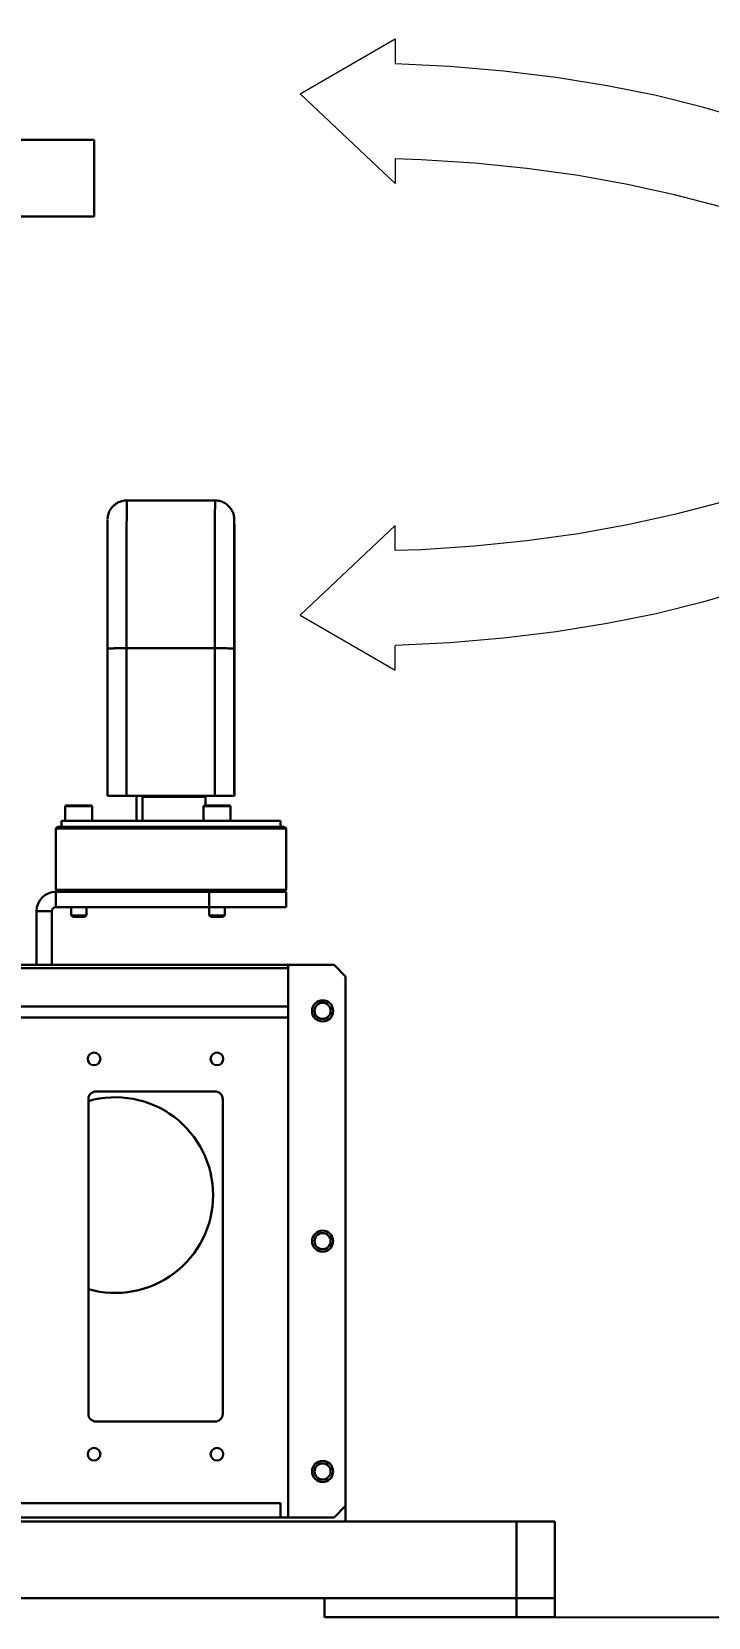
# Model space of a CAD drawing. Header units: millimetres. Extents: x -2601 to 21461, y 11492 to 21077.
# Drawn here: x 60 to 236.1, y 14809.7 to 15222.8 of the extents above; entities that cross this region are included whole.
import ezdxf

# ---------------------------------------------------------------- set-up
doc = ezdxf.new("R2010")
doc.units = ezdxf.units.MM
doc.header["$PDSIZE"] = -1
doc.linetypes.add('CENTERX2', pattern=[20.32, 12.7, -2.54, 2.54, -2.54])
doc.layers.add('中心线层', color=1, linetype='CENTERX2')
doc.layers.add('文字层', color=7, linetype='Continuous', lineweight=25)
doc.styles.get("Standard").update_dxf_attribs({"font": ''})
doc.styles.get('Standard').set_extended_font_data('HYSWLongFangSong')
doc.dimstyles.new('ISO-25', dxfattribs={"dimscale": 25, "dimtxt": 3.5, "dimasz": 1.6, "dimexe": 1.25, "dimexo": 0.625, "dimtad": 1, "dimdec": 0, "dimzin": 9, "dimdsep": 46, "dimtxsty": 'Standard', "dimcen": 2.5, "dimadec": 0, "dimazin": 2, "dimtfac": 1, "dimtdec": 0, "dimtofl": 0, "dimtmove": 0, "dimatfit": 3, "dimfxl": 1, "dimarcsym": 0})

# ---------------------------------------------------------------- blocks, each defined once
blk = doc.blocks.new('*D49')
at = {"color": 0, "lineweight": -2}
for p, q in [((-64.67, 15406.7), (644.56, 15406.7)), ((613.31, 15366.7), (613.31, 14849.7)), ((151.83, 14809.7), (644.56, 14809.7))]:
    blk.add_line(p, q, dxfattribs=at)
at = {"color": 0}
for points in [[(606.65, 15366.7), (619.98, 15366.7), (613.31, 15406.7)], [(606.65, 14849.7), (619.98, 14849.7), (613.31, 14809.7)]]:
    blk.add_solid(points, dxfattribs=at)
at = {"layer": 'Defpoints', "color": 0}
for p in [(-80.3, 15406.7), (136.2, 14809.7), (613.31, 14809.7)]:
    blk.add_point(p, dxfattribs=at)
at = {"color": 0, "insert": (553.94, 15108.2), "char_height": 87.5, "attachment_point": 5, "rotation": 90}
blk.add_mtext('597', dxfattribs=at)
blk = doc.blocks.new('1111')
at = {"layer": '中心线层', "color": 0, "linetype": 'Continuous', "lineweight": 0}
for p, q in [((3648.14, -2830.89), (3672.84, -2816.56)), ((3672.84, -2816.56), (3672.84, -2823.05)), ((3687.08, -2823.77), (3672.84, -2823.05)), ((3701.1, -2824.98), (3687.08, -2823.77)), ((3714.8, -2826.65), (3701.1, -2824.98)), ((3728.07, -2828.77), (3714.8, -2826.65)), ((3740.81, -2831.34), (3728.07, -2828.77)), ((3672.84, -2854.23), (3648.14, -2830.89)), ((3752.92, -2834.32), (3740.81, -2831.34)), ((3764.32, -2837.71), (3752.92, -2834.32)), ((3774.91, -2841.46), (3764.32, -2837.71)), ((3784.61, -2845.56), (3774.91, -2841.46)), ((3793.36, -2849.96), (3784.61, -2845.56)), ((3672.84, -2847.74), (3672.84, -2854.23)), ((3679.63, -2848.03), (3672.84, -2847.8)), ((3693.55, -2848.96), (3679.63, -2848.03)), ((3707.21, -2850.35), (3693.55, -2848.96)), ((3720.52, -2852.19), (3707.21, -2850.35)), ((3801.07, -2854.65), (3793.36, -2849.96)), ((3733.36, -2854.47), (3720.52, -2852.19)), ((3745.66, -2857.16), (3733.36, -2854.47)), ((3807.71, -2859.58), (3801.07, -2854.65)), ((3757.31, -2860.25), (3745.66, -2857.16)), ((3768.24, -2863.71), (3757.31, -2860.25)), ((3813.2, -2864.71), (3807.71, -2859.58)), ((3778.35, -2867.53), (3768.24, -2863.71)), ((3817.52, -2870.01), (3813.2, -2864.71)), ((3787.59, -2871.66), (3778.35, -2867.53)), ((3820.63, -2875.43), (3817.52, -2870.01)), ((3795.87, -2876.09), (3787.59, -2871.66)), ((3803.15, -2880.78), (3795.87, -2876.09)), ((3822.5, -2880.94), (3820.63, -2875.43)), ((3809.35, -2885.69), (3803.15, -2880.78)), ((3823.13, -2886.49), (3822.5, -2880.94)), ((3814.45, -2890.78), (3809.35, -2885.69)), ((3823.13, -2911.19), (3823.13, -2886.49)), ((3823.13, -2911.19), (3823.13, -2886.49)), ((3818.4, -2896.03), (3814.45, -2890.78)), ((3823.13, -2892.5), (3818.4, -2901.65)), ((3819.45, -2898.07), (3818.4, -2896.03)), ((3818.4, -2901.65), (3814.45, -2906.9)), ((3814.45, -2906.9), (3809.35, -2912)), ((3809.35, -2912), (3803.15, -2916.91)), ((3823.13, -2911.19), (3822.5, -2916.74)), ((3803.15, -2916.91), (3795.87, -2921.59)), ((3822.5, -2916.74), (3820.63, -2922.25)), ((3795.87, -2921.59), (3787.59, -2926.02)), ((3820.63, -2922.25), (3817.52, -2927.67)), ((3787.59, -2926.02), (3778.35, -2930.15)), ((3817.52, -2927.67), (3813.2, -2932.97)), ((3778.35, -2930.15), (3768.24, -2933.97)), ((3813.2, -2932.97), (3807.71, -2938.1)), ((3768.24, -2933.97), (3757.31, -2937.43)), ((3745.66, -2940.52), (3733.36, -2943.21)), ((3757.31, -2937.43), (3745.66, -2940.52)), ((3807.71, -2938.1), (3801.07, -2943.03)), ((3672.84, -2943.39), (3648.14, -2966.73)), ((3672.84, -2949.88), (3672.84, -2943.39)), ((3720.52, -2945.49), (3707.21, -2947.33)), ((3733.36, -2943.21), (3720.52, -2945.49)), ((3801.07, -2943.03), (3793.36, -2947.72)), ((3679.63, -2949.65), (3672.84, -2949.88)), ((3693.55, -2948.72), (3679.63, -2949.65)), ((3707.21, -2947.33), (3693.55, -2948.72)), ((3793.36, -2947.72), (3784.61, -2952.13)), ((3784.61, -2952.13), (3774.91, -2956.22)), ((3774.91, -2956.22), (3764.32, -2959.98)), ((3764.32, -2959.98), (3752.92, -2963.36)), ((3752.92, -2963.36), (3740.81, -2966.34)), ((3648.14, -2966.73), (3672.84, -2981.06)), ((3728.07, -2968.91), (3714.8, -2971.04)), ((3740.81, -2966.34), (3728.07, -2968.91)), ((3687.08, -2973.91), (3672.84, -2974.63)), ((3701.1, -2972.71), (3687.08, -2973.91)), ((3714.8, -2971.04), (3701.1, -2972.71)), ((3672.84, -2981.06), (3672.84, -2974.58))]:
    blk.add_line(p, q, dxfattribs=at)

msp = doc.modelspace()

# ---------------------------------------------------------------- linework, layer by layer
at = {"color": 161, "lineweight": 30, "true_color": 0x67adff}
for p, q in [((26.2, 15194.7), (76.2, 15194.7)), ((76.2, 15194.7), (76.2, 15174.7)), ((76.2, 15174.7), (26.2, 15174.7)), ((107.7, 15100.7), (84.7, 15100.7)), ((79.66, 15023.7), (79.66, 15062.07)), ((107.65, 15062.2), (84.65, 15062.2)), ((84.65, 15062.2), (84.65, 15023.7)), ((107.65, 15023.7), (107.65, 15062.2)), ((112.66, 15062.07), (112.66, 15023.7)), ((112.75, 15023.7), (112.75, 15062.07)), ((84.65, 15023.7), (79.66, 15023.7)), ((107.65, 15023.7), (84.65, 15023.7)), ((87.22, 15023.5), (87.22, 15017.2)), ((87.4, 15023.7), (87.38, 15023.68)), ((88.62, 15023.7), (88.8, 15023.5)), ((105.19, 15023.5), (88.8, 15023.5)), ((88.8, 15017.2), (88.8, 15023.5)), ((105.03, 15023.68), (105, 15023.7)), ((105.19, 15023.5), (105.19, 15021.2)), ((112.66, 15023.7), (107.65, 15023.7)), ((112.66, 15023.7), (112.75, 15023.7)), ((68.7, 15021), (68.7, 15017.2)), ((70.12, 15021), (68.7, 15021)), ((68.9, 15021.2), (70.24, 15021.2)), ((75.7, 15021), (70.12, 15021)), ((70.24, 15021.2), (75.5, 15021.2)), ((75.7, 15017.2), (75.7, 15021)), ((104.7, 15021), (104.7, 15017.2)), ((111.7, 15021), (104.7, 15021)), ((104.9, 15021.2), (111.48, 15021.2)), ((111.48, 15021.2), (111.5, 15021.2)), ((111.7, 15017.2), (111.7, 15021)), ((66.7, 15015.7), (66.2, 15015.2)), ((66.2, 15015.2), (66.2, 14999.2)), ((126.2, 15015.2), (66.2, 15015.2)), ((66.7, 15015.7), (125.7, 15015.7)), ((67.7, 15017.2), (67.7, 15015.7)), ((67.7, 15017.2), (124.7, 15017.2)), ((124.7, 15015.7), (124.7, 15017.2)), ((126.2, 15015.2), (125.7, 15015.7)), ((126.2, 14999.2), (126.2, 15015.2)), ((66.2, 14999.2), (66.7, 14998.7)), ((66.2, 14999.2), (126.2, 14999.2)), ((66.2, 14998.7), (66.2, 14994.7)), ((66.2, 14998.7), (106.2, 14998.7)), ((106.2, 14994.7), (106.2, 14998.7)), ((106.2, 14998.7), (126.2, 14998.7)), ((125.7, 14998.7), (126.2, 14999.2)), ((126.2, 14998.7), (126.2, 14994.7)), ((65.2, 14993.7), (61.2, 14993.7)), ((61.2, 14979.7), (61.2, 14993.7)), ((65.2, 14979.7), (65.2, 14993.7)), ((66.2, 14994.7), (106.2, 14994.7)), ((70.2, 14994.7), (70.2, 14992.55)), ((70.2, 14992.55), (70.81, 14992.2)), ((70.2, 14992.55), (71.01, 14992.55)), ((71.01, 14992.55), (74.2, 14992.55)), ((73.6, 14992.2), (74.2, 14992.55)), ((74.2, 14992.55), (74.2, 14994.7)), ((106.2, 14994.7), (106.2, 14992.55)), ((126.2, 14994.7), (106.2, 14994.7)), ((106.2, 14992.55), (106.81, 14992.2)), ((106.2, 14992.55), (110.19, 14992.55)), ((109.6, 14992.2), (110.2, 14992.55)), ((110.19, 14992.55), (110.2, 14992.55)), ((110.2, 14992.55), (110.2, 14994.7)), ((70.81, 14992.2), (71.38, 14992.2)), ((71.38, 14992.2), (73.6, 14992.2)), ((106.81, 14992.2), (109.59, 14992.2)), ((109.59, 14992.2), (109.6, 14992.2)), ((-23.3, 14979.7), (126.7, 14979.7)), ((-23.3, 14978.83), (126.7, 14978.83)), ((126.7, 14979.7), (126.7, 14978.83)), ((126.7, 14979.7), (138.7, 14979.7)), ((126.7, 14978.83), (126.7, 14968.82)), ((141.7, 14976.7), (138.7, 14979.7)), ((141.7, 14976.7), (141.7, 14838.7)), ((-23.3, 14968.82), (126.7, 14968.82)), ((126.7, 14968.82), (126.7, 14965.96)), ((-23.3, 14965.96), (126.7, 14965.96)), ((126.7, 14965.96), (126.7, 14835.7)), ((74.7, 14944.7), (74.7, 14862.7)), ((107.7, 14946.7), (76.7, 14946.7)), ((109.7, 14862.7), (109.7, 14944.7)), ((76.7, 14860.7), (107.7, 14860.7)), ((-21.3, 14839.44), (124.7, 14839.44)), ((-21.3, 14835.7), (124.7, 14835.7)), ((124.7, 14839.44), (124.7, 14835.7)), ((124.7, 14835.7), (126.7, 14835.7)), ((138.7, 14835.7), (126.7, 14835.7)), ((138.7, 14835.7), (141.7, 14838.7)), ((141.7, 14838.7), (141.7, 14834.7)), ((-213.8, 14834.7), (186.2, 14834.7)), ((186.2, 14814.7), (186.2, 14834.7)), ((186.2, 14834.7), (196.2, 14834.7)), ((196.2, 14834.7), (196.2, 14814.7)), ((-213.8, 14814.7), (186.2, 14814.7)), ((136.2, 14814.7), (186.2, 14814.7)), ((136.2, 14814.7), (136.2, 14809.7)), ((186.2, 14809.7), (186.2, 14814.7)), ((186.2, 14814.7), (196.2, 14814.7)), ((196.2, 14814.7), (196.2, 14809.7)), ((136.2, 14809.7), (186.2, 14809.7)), ((196.2, 14809.7), (186.2, 14809.7))]:
    msp.add_line(p, q, dxfattribs=at)
at = {"color": 161, "lineweight": 30, "true_color": 0x67adff, "flags": 128}
for points in [[(84.7, 15100.7), (84.7, 15100.52), (84.69, 15099.97), (84.69, 15099.06), (84.68, 15097.81), (84.68, 15096.21), (84.67, 15094.29), (84.67, 15092.06), (84.67, 15089.54), (84.66, 15086.76), (84.66, 15083.73), (84.66, 15080.5), (84.65, 15077.08), (84.65, 15073.51), (84.65, 15069.81), (84.65, 15066.03), (84.65, 15062.2)], [(107.65, 15062.2), (107.65, 15066.03), (107.65, 15069.81), (107.65, 15073.51), (107.65, 15077.08), (107.66, 15080.5), (107.66, 15083.73), (107.66, 15086.76), (107.67, 15089.54), (107.67, 15092.06), (107.67, 15094.29), (107.68, 15096.21), (107.68, 15097.81), (107.69, 15099.06), (107.69, 15099.97), (107.7, 15100.52), (107.7, 15100.7)], [(79.66, 15062.07), (79.66, 15065.64), (79.66, 15069.16), (79.66, 15072.59), (79.66, 15075.89), (79.66, 15079.02), (79.67, 15081.97), (79.67, 15084.69), (79.67, 15087.16), (79.68, 15089.36), (79.68, 15091.25), (79.69, 15092.83), (79.69, 15094.08), (79.69, 15094.98), (79.7, 15095.52), (79.7, 15095.67)], [(112.7, 15095.7), (112.7, 15095.52), (112.69, 15094.98), (112.69, 15094.08), (112.69, 15092.83), (112.68, 15091.25), (112.68, 15089.36), (112.67, 15087.16), (112.67, 15084.69), (112.67, 15081.97), (112.66, 15079.02), (112.66, 15075.89), (112.66, 15072.59), (112.66, 15069.16), (112.66, 15065.64), (112.66, 15062.07)], [(112.71, 15095.67), (112.7, 15095.7), (112.7, 15095.7)], [(112.75, 15062.07), (112.75, 15065.64), (112.75, 15069.16), (112.75, 15072.59), (112.75, 15075.89), (112.75, 15079.02), (112.74, 15081.97), (112.74, 15084.69), (112.74, 15087.16), (112.73, 15089.36), (112.73, 15091.25), (112.72, 15092.83), (112.72, 15094.08), (112.71, 15094.98), (112.71, 15095.52), (112.71, 15095.67)], [(112.7, 15034.95), (112.71, 15035.13), (112.71, 15035.66), (112.72, 15036.54), (112.72, 15037.75), (112.72, 15039.28), (112.73, 15041.11), (112.73, 15043.21), (112.73, 15045.56), (112.74, 15048.13), (112.74, 15050.88), (112.74, 15053.78), (112.74, 15056.79), (112.74, 15059.87), (112.74, 15062.98), (112.74, 15066.08), (112.74, 15069.13), (112.74, 15072.09), (112.74, 15074.92), (112.73, 15077.58), (112.73, 15080.05), (112.73, 15082.28), (112.73, 15084.25), (112.72, 15085.93), (112.72, 15087.3), (112.71, 15088.35), (112.71, 15089.05), (112.71, 15089.41), (112.7, 15089.41), (112.7, 15089.05), (112.69, 15088.35), (112.69, 15087.3), (112.69, 15085.93), (112.68, 15084.25), (112.68, 15082.28), (112.68, 15080.05), (112.67, 15077.58), (112.67, 15074.92), (112.67, 15072.09), (112.67, 15069.13), (112.67, 15066.08), (112.67, 15062.98), (112.67, 15059.87), (112.67, 15056.79), (112.67, 15053.78), (112.67, 15050.88), (112.67, 15048.13), (112.67, 15045.56), (112.68, 15043.21), (112.68, 15041.11), (112.68, 15039.28), (112.69, 15037.75), (112.69, 15036.54), (112.7, 15035.66), (112.7, 15035.13), (112.7, 15034.95)]]:
    msp.add_lwpolyline(points, dxfattribs=at)
at = {"color": 161, "lineweight": 30, "true_color": 0x67adff}
for centre, radius in [((135.7, 14967.7), 2.75), ((135.7, 14967.7), 2.1), ((76.2, 14955.2), 1.65), ((108.2, 14955.2), 1.65), ((135.7, 14907.7), 2.75), ((135.7, 14907.7), 2.1), ((76.2, 14852.2), 1.65), ((108.2, 14852.2), 1.65), ((135.7, 14847.7), 2.75), ((135.7, 14847.7), 2.1)]:
    msp.add_circle(centre, radius, dxfattribs=at)
for centre, radius, start, end in [((68.9, 15021), 0.2, 90, 180), ((75.5, 15021), 0.2, 0, 90), ((104.9, 15021), 0.2, 90, 180), ((111.5, 15021), 0.2, 0, 90), ((66.2, 14993.7), 5, 90, 180), ((66.2, 14993.7), 1, 90, 180), ((76.7, 14944.7), 2, 90, 180), ((81.7, 14919.7), 25.5, 0, 105.9328), ((107.7, 14944.7), 2, 0, 90), ((81.7, 14919.7), 25.5, 254.0672, 0), ((76.7, 14862.7), 2, 180, 270), ((107.7, 14862.7), 2, 270, 0)]:
    msp.add_arc(centre, radius, start, end, dxfattribs=at)
for points, knots in [([(84.71, 15100.67), (84.59, 15100.68), (84.07, 15100.72), (83.2, 15100.5), (82.19, 15100.07), (81.38, 15099.48), (80.77, 15098.82), (80.32, 15098.14), (80.02, 15097.5), (79.85, 15096.93), (79.76, 15096.48), (79.73, 15096.19), (79.71, 15096.03), (79.71, 15095.92), (79.71, 15095.88), (79.71, 15095.85)], [0, 0, 0, 0, 0.041431, 0.18614, 0.315542, 0.433022, 0.539918, 0.636361, 0.721615, 0.794082, 0.850037, 0.888171, 0.913673, 0.945102, 1, 1, 1, 1]), ([(112.7, 15095.85), (112.7, 15095.87), (112.7, 15095.92), (112.69, 15096.05), (112.68, 15096.26), (112.62, 15096.66), (112.46, 15097.34), (112.08, 15098.2), (111.45, 15099.06), (110.65, 15099.79), (109.68, 15100.34), (108.66, 15100.66), (107.99, 15100.67), (107.71, 15100.67)], [0, 0, 0, 0, 0.058865, 0.098088, 0.129435, 0.173334, 0.251588, 0.376706, 0.506515, 0.628111, 0.761007, 0.899971, 1, 1, 1, 1]), ([(79.66, 15062.07), (79.66, 15062.07), (79.66, 15062.08), (79.76, 15062.11), (80.33, 15062.14), (81.47, 15062.17), (82.96, 15062.2), (84.09, 15062.2), (84.65, 15062.2)], [0, 0, 0, 0, 0.007806, 0.141526, 0.356182, 0.570802, 0.785426, 1, 1, 1, 1]), ([(107.65, 15062.2), (108.21, 15062.2), (109.34, 15062.2), (110.83, 15062.17), (111.97, 15062.14), (112.54, 15062.11), (112.65, 15062.08), (112.66, 15062.07), (112.66, 15062.07)], [0, 0, 0, 0, 0.214597, 0.429192, 0.643813, 0.858503, 0.992194, 1, 1, 1, 1]), ([(87.22, 15023.5), (87.26, 15023.55), (87.33, 15023.62), (87.39, 15023.68), (87.4, 15023.7)], [0, 0, 0, 0, 0.689952, 1, 1, 1, 1]), ([(105.19, 15023.5), (105.14, 15023.55), (105.08, 15023.62), (105.02, 15023.68), (105, 15023.7)], [0, 0, 0, 0, 0.68978, 1, 1, 1, 1])]:
    msp.add_open_spline(points, degree=3, knots=knots, dxfattribs=at)

# ---------------------------------------------------------------- block references
at = {"layer": '文字层', "linetype": 'Continuous', "lineweight": 15}
msp.add_blockref('1111', (-3518.28, 18037.52), dxfattribs=at)

# ---------------------------------------------------------------- dimensions: what is measured, and where the dimension line sits
dim = msp.add_linear_dim(base=(613.31, 14809.7), p1=(-80.3, 15406.7), p2=(136.2, 14809.7), angle=90, dimstyle='ISO-25')
dim.commit()
dim.dimension.update_dxf_attribs({"geometry": '*D49', "text_midpoint": (613.31, 15108.2), "dimtype": 160})

doc.saveas('drawing.dxf')
